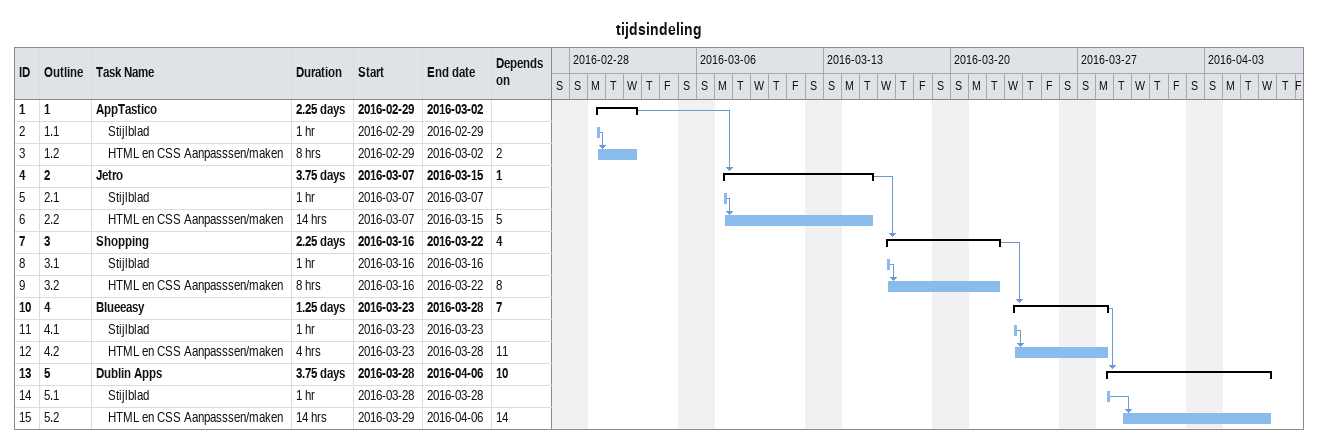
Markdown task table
tijdsindeling

| ID | WBS | Task | Duration | Start | Finish | Predecessors |
|---|---|---|---|---|---|---|
| 1 | 1 | **AppTastico** | 2.25d | 2016-02-29 | 2016-03-02 |  |
| 2 | 1.1 | Stijlblad | 1h | 2016-02-29 | 2016-02-29 |  |
| 3 | 1.2 | HTML en CSS Aanpasssen/maken | 8h | 2016-02-29 | 2016-03-02 | 2 |
| 4 | 2 | **Jetro** | 3.75d | 2016-03-07 | 2016-03-15 | 1 |
| 5 | 2.1 | Stijlblad | 1h | 2016-03-07 | 2016-03-07 |  |
| 6 | 2.2 | HTML en CSS Aanpasssen/maken | 14h | 2016-03-07 | 2016-03-15 | 5 |
| 7 | 3 | **Shopping** | 2.25d | 2016-03-16 | 2016-03-22 | 4 |
| 8 | 3.1 | Stijlblad | 1h | 2016-03-16 | 2016-03-16 |  |
| 9 | 3.2 | HTML en CSS Aanpasssen/maken | 8h | 2016-03-16 | 2016-03-22 | 8 |
| 10 | 4 | **Blueeasy** | 1.25d | 2016-03-23 | 2016-03-28 | 7 |
| 11 | 4.1 | Stijlblad | 1h | 2016-03-23 | 2016-03-23 |  |
| 12 | 4.2 | HTML en CSS Aanpasssen/maken | 4h | 2016-03-23 | 2016-03-28 | 11 |
| 13 | 5 | **Dublin Apps** | 3.75d | 2016-03-28 | 2016-04-06 | 10 |
| 14 | 5.1 | Stijlblad | 1h | 2016-03-28 | 2016-03-28 |  |
| 15 | 5.2 | HTML en CSS Aanpasssen/maken | 14h | 2016-03-29 | 2016-04-06 | 14 |
